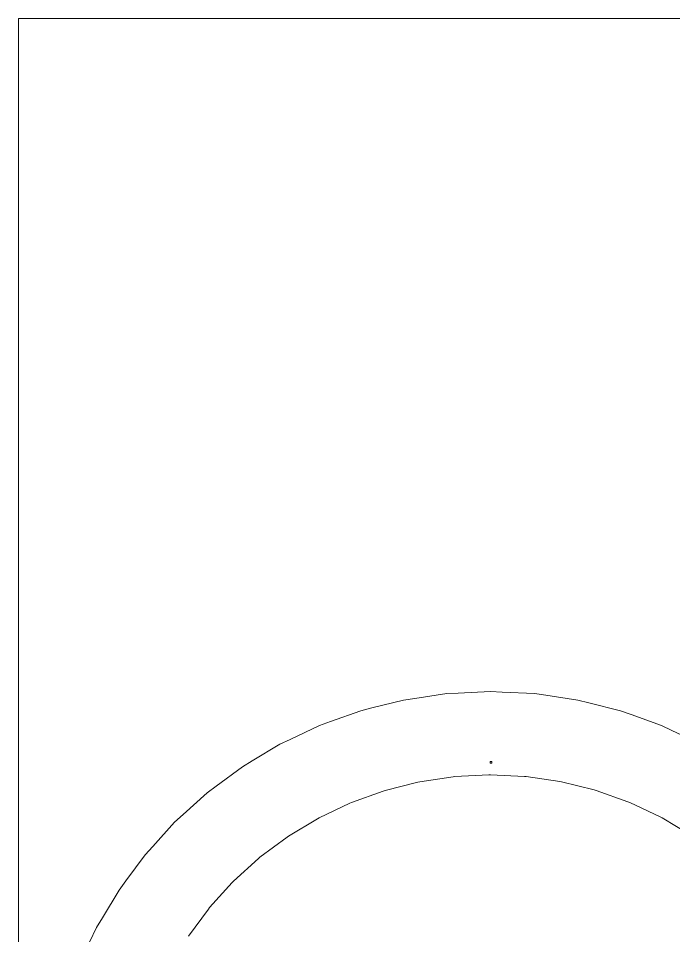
# Model space of a CAD drawing. Header units: centimetres. Extents: x -214 to 137, y -175 to 4.
# Drawn here: x -83.03 to -62.18, y -104.37 to -75.16 of the extents above; entities that cross this region are included whole.
import ezdxf

# ---------------------------------------------------------------- set-up
doc = ezdxf.new("R2010")
doc.units = ezdxf.units.CM
doc.header["$MEASUREMENT"] = 0
doc.layers.add('layer 1', color=7, linetype='Continuous')

msp = doc.modelspace()

# ---------------------------------------------------------------- linework, layer by layer
at = {"layer": 'layer 1', "color": 5, "lineweight": 9}
for points in [[(16.97057, -75.16373), (16.97057, -75.16373), (-83.02943, -75.16373), (-83.02943, -75.16373)], [(-83.02943, -75.16373), (-83.02943, -75.16373), (-83.02943, -175.16373), (-83.02943, -175.16373)], [(-69.39427, -96.66271), (-69.39427, -96.66271), (-70.41559, -96.81421), (-70.41559, -96.81421)], [(-69.03155, -96.64489), (-69.03155, -96.64489), (-69.39427, -96.66271), (-69.39427, -96.66271)], [(-68.0003, -96.59423), (-68.0003, -96.59423), (-69.03155, -96.64489), (-69.03155, -96.64489)], [(-67.63756, -96.61205), (-67.63756, -96.61205), (-68.0003, -96.59423), (-68.0003, -96.59423)], [(-66.60625, -96.66272), (-66.60625, -96.66272), (-67.63756, -96.61205), (-67.63756, -96.61205)], [(-66.24701, -96.71601), (-66.24701, -96.71601), (-66.60625, -96.66272), (-66.60625, -96.66272)], [(-70.77482, -96.8675), (-70.77482, -96.8675), (-71.77637, -97.11837), (-71.77637, -97.11837)], [(-70.41559, -96.81421), (-70.41559, -96.81421), (-70.77482, -96.8675), (-70.77482, -96.8675)], [(-65.2257, -96.86752), (-65.2257, -96.86752), (-66.24701, -96.71601), (-66.24701, -96.71601)], [(-64.87343, -96.95576), (-64.87343, -96.95576), (-65.2257, -96.86752), (-65.2257, -96.86752)], [(-63.87189, -97.20664), (-63.87189, -97.20664), (-64.87343, -96.95576), (-64.87343, -96.95576)], [(-72.12864, -97.20661), (-72.12864, -97.20661), (-73.10077, -97.55445), (-73.10077, -97.55445)], [(-71.77637, -97.11837), (-71.77637, -97.11837), (-72.12864, -97.20661), (-72.12864, -97.20661)], [(-63.52995, -97.32899), (-63.52995, -97.32899), (-63.87189, -97.20664), (-63.87189, -97.20664)], [(-62.55782, -97.67682), (-62.55782, -97.67682), (-63.52995, -97.32899), (-63.52995, -97.32899)], [(-73.44271, -97.67679), (-73.44271, -97.67679), (-74.37607, -98.11823), (-74.37607, -98.11823)], [(-73.10077, -97.55445), (-73.10077, -97.55445), (-73.44271, -97.67679), (-73.44271, -97.67679)], [(-62.22953, -97.8321), (-62.22953, -97.8321), (-62.55782, -97.67682), (-62.55782, -97.67682)], [(-61.29618, -98.27355), (-61.29618, -98.27355), (-62.22953, -97.8321), (-62.22953, -97.8321)], [(-74.37607, -98.11823), (-74.37607, -98.11823), (-74.70436, -98.27351), (-74.70436, -98.27351)], [(-74.70436, -98.27351), (-74.70436, -98.27351), (-75.58996, -98.80431), (-75.58996, -98.80431)], [(-75.90145, -98.99102), (-75.90145, -98.99102), (-76.73075, -99.60607), (-76.73075, -99.60607)], [(-75.58996, -98.80431), (-75.58996, -98.80431), (-75.90145, -98.99102), (-75.90145, -98.99102)], [(-67.9581, -98.82249), (-67.9581, -98.82249), (-68.01525, -98.82249), (-68.01525, -98.82249)], [(-68.01525, -98.82249), (-68.01525, -98.82249), (-68.01525, -98.87964), (-68.01525, -98.87964)], [(-68.01525, -98.87964), (-68.01525, -98.87964), (-67.9581, -98.87964), (-67.9581, -98.87964)], [(-67.9581, -98.87964), (-67.9581, -98.87964), (-67.9581, -98.82249), (-67.9581, -98.82249)], [(-69.13433, -99.30196), (-69.13433, -99.30196), (-68.06037, -99.2492), (-68.06037, -99.2492)], [(-68.06037, -99.2492), (-68.06037, -99.2492), (-68.0003, -99.24625), (-68.0003, -99.24625)], [(-68.0003, -99.24625), (-68.0003, -99.24625), (-66.92626, -99.29901), (-66.92626, -99.29901)], [(-71.3588, -99.74443), (-71.3588, -99.74443), (-70.31577, -99.48316), (-70.31577, -99.48316)], [(-70.31577, -99.48316), (-70.31577, -99.48316), (-70.25743, -99.46855), (-70.25743, -99.46855)], [(-70.25743, -99.46855), (-70.25743, -99.46855), (-69.19381, -99.31078), (-69.19381, -99.31078)], [(-69.19381, -99.31078), (-69.19381, -99.31078), (-69.13433, -99.30196), (-69.13433, -99.30196)], [(-66.92626, -99.29901), (-66.92626, -99.29901), (-66.8662, -99.30196), (-66.8662, -99.30196)], [(-66.8662, -99.30196), (-66.8662, -99.30196), (-65.80259, -99.45974), (-65.80259, -99.45974)], [(-65.80259, -99.45974), (-65.80259, -99.45974), (-65.7431, -99.46856), (-65.7431, -99.46856)], [(-65.7431, -99.46856), (-65.7431, -99.46856), (-64.70007, -99.72984), (-64.70007, -99.72984)], [(-77.02245, -99.8224), (-77.02245, -99.8224), (-77.78747, -100.51578), (-77.78747, -100.51578)], [(-76.73075, -99.60607), (-76.73075, -99.60607), (-77.02245, -99.8224), (-77.02245, -99.8224)], [(-72.42783, -100.12694), (-72.42783, -100.12694), (-71.41542, -99.76469), (-71.41542, -99.76469)], [(-71.41542, -99.76469), (-71.41542, -99.76469), (-71.3588, -99.74443), (-71.3588, -99.74443)], [(-64.70007, -99.72984), (-64.70007, -99.72984), (-64.64174, -99.74445), (-64.64174, -99.74445)], [(-64.64174, -99.74445), (-64.64174, -99.74445), (-63.62934, -100.1067), (-63.62934, -100.1067)], [(-73.4542, -100.61238), (-73.4542, -100.61238), (-72.48219, -100.15265), (-72.48219, -100.15265)], [(-72.48219, -100.15265), (-72.48219, -100.15265), (-72.42783, -100.12694), (-72.42783, -100.12694)], [(-63.62934, -100.1067), (-63.62934, -100.1067), (-63.57272, -100.12696), (-63.57272, -100.12696)], [(-63.57272, -100.12696), (-63.57272, -100.12696), (-62.6007, -100.5867), (-62.6007, -100.5867)], [(-77.78747, -100.51578), (-77.78747, -100.51578), (-78.05655, -100.75966), (-78.05655, -100.75966)], [(-74.42807, -101.19608), (-74.42807, -101.19608), (-73.50578, -100.64329), (-73.50578, -100.64329)], [(-73.50578, -100.64329), (-73.50578, -100.64329), (-73.4542, -100.61238), (-73.4542, -100.61238)], [(-62.6007, -100.5867), (-62.6007, -100.5867), (-62.54635, -100.61241), (-62.54635, -100.61241)], [(-62.54635, -100.61241), (-62.54635, -100.61241), (-61.62407, -101.16521), (-61.62407, -101.16521)], [(-78.05655, -100.75966), (-78.05655, -100.75966), (-78.74993, -101.52469), (-78.74993, -101.52469)], [(-75.34003, -101.87244), (-75.34003, -101.87244), (-74.47637, -101.2319), (-74.47637, -101.2319)], [(-74.47637, -101.2319), (-74.47637, -101.2319), (-74.42807, -101.19608), (-74.42807, -101.19608)], [(-78.74993, -101.52469), (-78.74993, -101.52469), (-78.99382, -101.79378), (-78.99382, -101.79378)], [(-78.99382, -101.79378), (-78.99382, -101.79378), (-79.60886, -102.62307), (-79.60886, -102.62307)], [(-76.18129, -102.63493), (-76.18129, -102.63493), (-75.38458, -101.91282), (-75.38458, -101.91282)], [(-75.38458, -101.91282), (-75.38458, -101.91282), (-75.34003, -101.87244), (-75.34003, -101.87244)], [(-79.60886, -102.62307), (-79.60886, -102.62307), (-79.8252, -102.91477), (-79.8252, -102.91477)], [(-76.94378, -103.4762), (-76.94378, -103.4762), (-76.22168, -102.67948), (-76.22168, -102.67948)], [(-76.22168, -102.67948), (-76.22168, -102.67948), (-76.18129, -102.63493), (-76.18129, -102.63493)], [(-79.8252, -102.91477), (-79.8252, -102.91477), (-80.35601, -103.80037), (-80.35601, -103.80037)], [(-77.62013, -104.38815), (-77.62013, -104.38815), (-76.9796, -103.5245), (-76.9796, -103.5245)], [(-76.9796, -103.5245), (-76.9796, -103.5245), (-76.94378, -103.4762), (-76.94378, -103.4762)], [(-80.35601, -103.80037), (-80.35601, -103.80037), (-80.54271, -104.11186), (-80.54271, -104.11186)], [(-80.54271, -104.11186), (-80.54271, -104.11186), (-80.98416, -105.04522), (-80.98416, -105.04522)]]:
    msp.add_open_spline(points, degree=3, dxfattribs=at)

doc.saveas('drawing.dxf')
